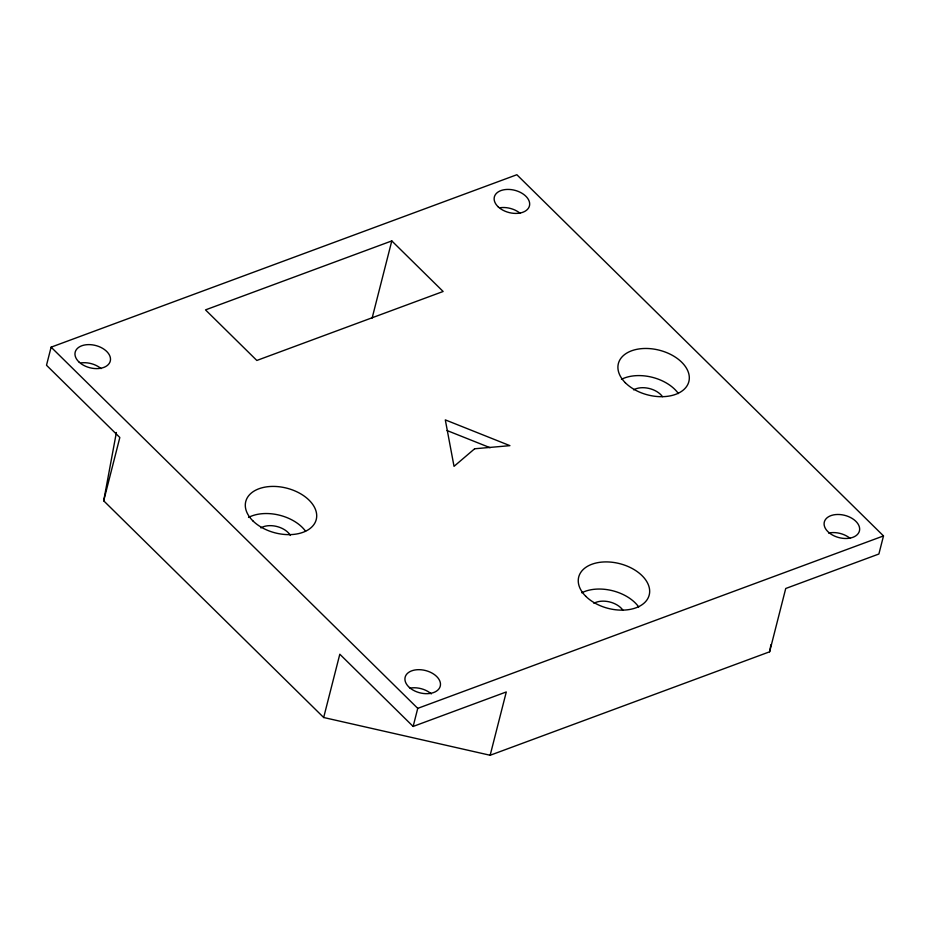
<?xml version="1.0" encoding="UTF-8"?>
<svg xmlns="http://www.w3.org/2000/svg" width="930" height="930" viewBox="0 0 930 930"><rect width="100%" height="100%" fill="white"/><g stroke="black" fill="none" stroke-linecap="round" stroke-linejoin="round"><path stroke-width="1.4" d="M103.695 500.805L119.831 437.495L46.5 365.257L51.115 347.169L516.859 174.735L883.5 535.924L878.885 554.013L785.734 588.492L769.61 651.802L490.156 755.265L323.675 717.507L103.695 500.805L116.378 432.497M769.61 651.802L770.923 644.688M372.128 318.095L391.797 240.917L443.133 291.485L256.831 360.456L205.507 309.888L391.797 240.917M323.675 717.507L339.81 654.209L413.141 726.446L506.292 691.955L490.156 755.265M413.141 726.446L417.744 708.358L883.5 535.924M447.039 430.532L490.11 447.714M51.115 347.169L417.744 708.358M410.049 688.13A18.112 11.497 14.3 0 1 431.322 693.896M81.108 362.898A18.112 11.497 14.3 0 1 101.079 368.606M828.758 533.029A18.112 11.497 14.3 0 1 850.148 538.4M500.142 207.727A18.112 11.497 14.3 0 1 520.149 213.319M260.83 527.88A18.112 11.497 14.3 0 1 290.427 535.459M593.91 603.303A18.112 11.497 14.3 0 1 622.809 610.068M633.597 389.833A18.112 11.497 14.3 0 1 662.474 396.657M581.75 592.794A36.386 23.099 14.3 0 1 638.701 606.953M621.473 379.3A36.386 23.099 14.3 0 1 678.4 393.588M248.519 517.429A36.386 23.099 14.3 0 1 305.563 531.204M474.637 448.772L454.026 466.349L445.307 419.883L509.919 445.656L474.637 448.772M78.759 361.782A18.112 11.497 14.3 0 0 109.24 363.409A18.112 11.497 14.3 0 0 90.187 344.646A18.112 11.497 14.3 0 0 78.759 361.782M498.038 206.693A18.112 11.497 14.3 0 0 528.473 208.122A18.112 11.497 14.3 0 0 509.21 189.441A18.112 11.497 14.3 0 0 498.038 206.693M409.467 687.537A18.112 11.497 14.3 0 0 439.611 687.816A18.112 11.497 14.3 0 0 419.035 669.67A18.112 11.497 14.3 0 0 409.467 687.537M829.002 532.658A18.112 11.497 14.3 0 0 858.936 532.32A18.112 11.497 14.3 0 0 837.698 514.476A18.112 11.497 14.3 0 0 829.002 532.658M585.656 596.177A36.386 23.099 14.3 0 0 646.978 599.885A36.386 23.099 14.3 0 0 609.243 561.999A36.386 23.099 14.3 0 0 585.656 596.177M625.239 382.66A36.386 23.099 14.3 0 0 686.584 386.508A36.386 23.099 14.3 0 0 649 348.564A36.386 23.099 14.3 0 0 625.239 382.66M252.937 520.916A36.386 23.099 14.3 0 0 314.166 524.171A36.386 23.099 14.3 0 0 275.908 486.483A36.386 23.099 14.3 0 0 252.937 520.916"/></g></svg>
